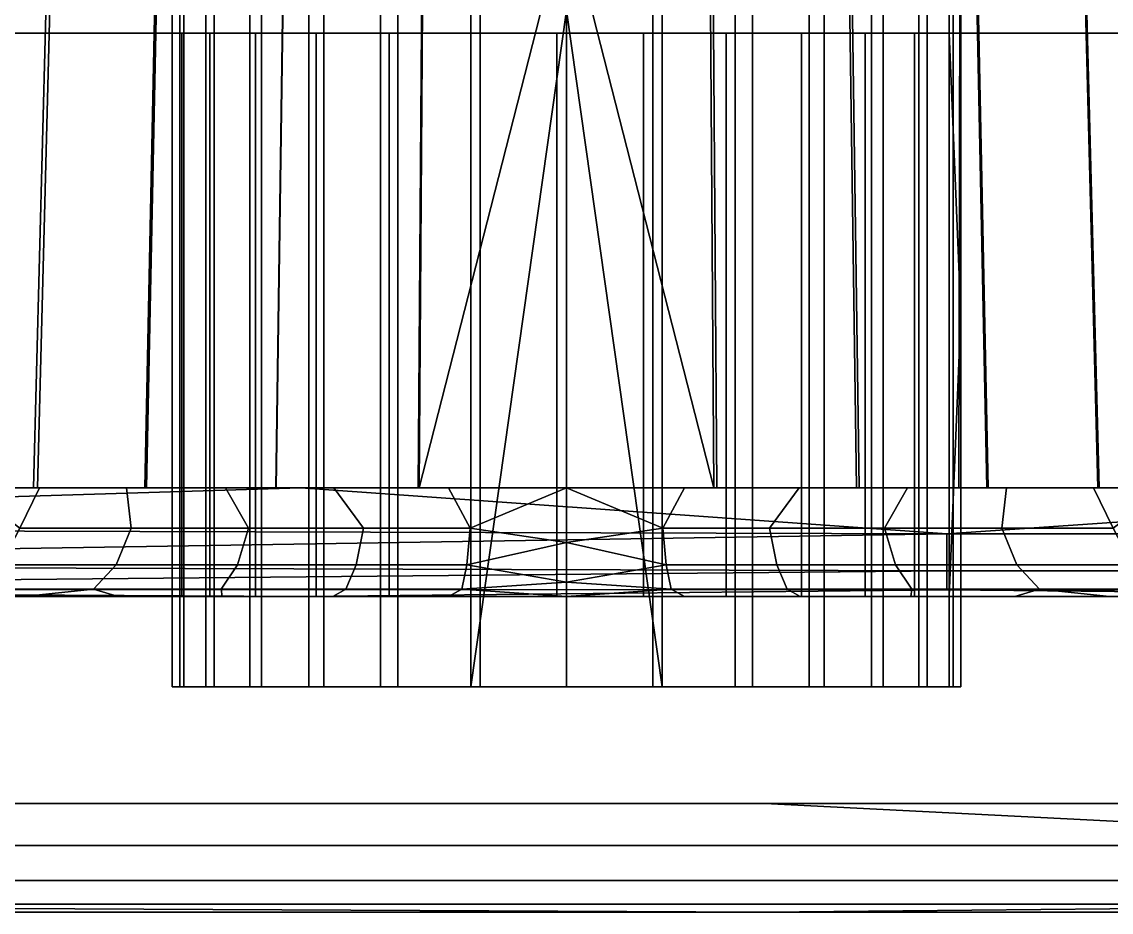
# Model space of a CAD drawing. Extents: x -111 to 113, y -26 to 0.
# Drawn here: x 94.675 to 99.508, y -7 to -3.05 of the extents above; entities that cross this region are included whole.
import ezdxf

# ---------------------------------------------------------------- set-up
doc = ezdxf.new("R2010")
doc.units = 0
doc.header["$MEASUREMENT"] = 0
doc.layers.add('COURO', color=9, linetype='CONTINUOUS')
doc.layers.add('METAL', color=9, linetype='CONTINUOUS')

msp = doc.modelspace()

# ---------------------------------------------------------------- linework, layer by layer
at = {"layer": 'COURO'}
for points in [[(87.0915, -3.1, -9.2968), (107.0915, -3.1, -9.2968), (107.0915, -5.6, -9.2968), (87.671, -5.6, -9.2968)], [(87.0915, -3.1, 10.7032), (107.0915, -3.1, 10.7032), (107.0915, -5.6, 10.7032), (87.671, -5.6, 10.7032)], [(92.8058, -3.1, -6.4397), (92.8058, -3.1, -9.2968), (95.6629, -3.1, -9.2968), (95.6629, -3.1, -6.4397)], [(92.8058, -3.1, -3.5825), (92.8058, -3.1, -6.4397), (95.6629, -3.1, -6.4397), (95.6629, -3.1, -3.5825)], [(92.8058, -3.1, -0.7254), (92.8058, -3.1, -0.7254), (92.8058, -3.1, -3.5825), (95.6629, -3.1, -3.5825)], [(95.6629, -3.1, 4.9889), (95.6629, -3.1, 4.9889), (92.8058, -3.1, 4.9889), (92.8058, -3.1, 2.1318)], [(92.8058, -3.1, 7.846), (92.8058, -3.1, 4.9889), (95.6629, -3.1, 4.9889), (95.6629, -3.1, 7.846)], [(92.8058, -3.1, 10.7032), (92.8058, -3.1, 7.846), (95.6629, -3.1, 7.846), (95.6629, -3.1, 10.7032)], [(92.8058, -3.1, -0.7254), (92.8058, -3.1, -0.7254), (95.6629, -3.1, -3.5825), (96.0004, -3.1, -0.665)], [(96.0004, -3.1, -0.665), (96.0004, -3.1, -0.665), (95.5148, -3.1, -0.0561), (92.8058, -3.1, -0.7254)], [(95.5148, -3.1, -0.0561), (95.5148, -3.1, -0.0561), (95.3415, -3.1, 0.7032), (92.8058, -3.1, -0.7254)], [(92.8058, -3.1, 2.1318), (92.8058, -3.1, 2.1318), (92.8058, -3.1, -0.7254), (95.3415, -3.1, 0.7032)], [(95.5148, -3.1, 1.4625), (95.5148, -3.1, 1.4625), (96.0004, -3.1, 2.0714), (92.8058, -3.1, 2.1318)], [(96.0004, -3.1, 2.0714), (96.0004, -3.1, 2.0714), (95.6629, -3.1, 4.9889), (92.8058, -3.1, 2.1318)], [(95.3415, -3.1, 0.7032), (95.3415, -3.1, 0.7032), (95.5148, -3.1, 1.4625), (92.8058, -3.1, 2.1318)], [(95.3415, -5.6, 0.7032), (95.3415, -3.1, 0.7032), (95.384, -3.1, 1.0866), (95.384, -5.6, 1.0866)], [(95.384, -5.6, 0.3198), (95.384, -3.1, 0.3198), (95.3415, -3.1, 0.7032), (95.3415, -5.6, 0.7032)], [(95.384, -5.6, 1.0866), (95.384, -3.1, 1.0866), (95.5095, -3.1, 1.4514), (95.5095, -5.6, 1.4514)], [(95.5095, -5.6, -0.045), (95.5095, -3.1, -0.045), (95.384, -3.1, 0.3198), (95.384, -5.6, 0.3198)], [(95.5095, -5.6, 1.4514), (95.5095, -3.1, 1.4514), (95.7119, -3.1, 1.7798), (95.7119, -5.6, 1.7798)], [(95.7119, -5.6, -0.3735), (95.7119, -3.1, -0.3735), (95.5095, -3.1, -0.045), (95.5095, -5.6, -0.045)], [(95.6629, -3.1, -6.4397), (95.6629, -3.1, -9.2968), (98.5201, -3.1, -9.2968), (98.5201, -3.1, -6.4397)], [(95.6629, -3.1, -3.5825), (95.6629, -3.1, -6.4397), (98.5201, -3.1, -6.4397), (98.5201, -3.1, -3.5825)], [(95.6629, -3.1, 7.846), (95.6629, -3.1, 4.9889), (98.5201, -3.1, 4.9889), (98.5201, -3.1, 7.846)], [(95.6629, -3.1, 10.7032), (95.6629, -3.1, 7.846), (98.5201, -3.1, 7.846), (98.5201, -3.1, 10.7032)], [(96.0004, -3.1, -0.665), (96.0004, -3.1, -0.665), (95.6629, -3.1, -3.5825), (96.7021, -3.1, -1.0029)], [(98.5201, -3.1, -3.5825), (98.5201, -3.1, -3.5825), (96.7021, -3.1, -1.0029), (95.6629, -3.1, -3.5825)], [(96.7021, -3.1, 2.4093), (96.7021, -3.1, 2.4093), (95.6629, -3.1, 4.9889), (96.0004, -3.1, 2.0714)], [(96.7021, -3.1, 2.4093), (97.4809, -3.1, 2.4093), (98.5201, -3.1, 4.9889), (95.6629, -3.1, 4.9889)], [(95.7119, -5.6, 1.7798), (95.7119, -3.1, 1.7798), (95.9813, -3.1, 2.056), (95.9813, -5.6, 2.056)], [(95.9813, -5.6, -0.6496), (95.9813, -3.1, -0.6496), (95.7119, -3.1, -0.3735), (95.7119, -5.6, -0.3735)], [(95.9813, -5.6, 2.056), (95.9813, -3.1, 2.056), (96.3047, -3.1, 2.2663), (96.3047, -5.6, 2.2663)], [(96.3047, -5.6, -0.86), (96.3047, -3.1, -0.86), (95.9813, -3.1, -0.6496), (95.9813, -5.6, -0.6496)], [(96.3047, -5.6, 2.2663), (96.3047, -3.1, 2.2663), (96.6663, -3.1, 2.4007), (96.6663, -5.6, 2.4007)], [(96.6663, -5.6, -0.9944), (96.6663, -3.1, -0.9944), (96.3047, -3.1, -0.86), (96.3047, -5.6, -0.86)], [(96.6663, -5.6, 2.4007), (96.6663, -3.1, 2.4007), (97.0486, -3.1, 2.4527), (97.0486, -5.6, 2.4527)], [(97.0486, -5.6, -1.0463), (97.0486, -3.1, -1.0463), (96.6663, -3.1, -0.9944), (96.6663, -5.6, -0.9944)], [(96.7021, -3.1, -1.0029), (96.7021, -3.1, -1.0029), (98.5201, -3.1, -3.5825), (97.4809, -3.1, -1.0029)], [(97.0486, -5.6, 2.4527), (97.0486, -3.1, 2.4527), (97.4329, -3.1, 2.4196), (97.4329, -5.6, 2.4196)], [(97.4329, -5.6, -1.0132), (97.4329, -3.1, -1.0132), (97.0486, -3.1, -1.0463), (97.0486, -5.6, -1.0463)], [(97.4329, -5.6, 2.4196), (97.4329, -3.1, 2.4196), (97.8007, -3.1, 2.3031), (97.8007, -5.6, 2.3031)], [(97.8007, -5.6, -0.8967), (97.8007, -3.1, -0.8967), (97.4329, -3.1, -1.0132), (97.4329, -5.6, -1.0132)], [(97.4809, -3.1, -1.0029), (97.4809, -3.1, -1.0029), (98.5201, -3.1, -3.5825), (98.1826, -3.1, -0.665)], [(98.1826, -3.1, 2.0714), (98.1826, -3.1, 2.0714), (98.5201, -3.1, 4.9889), (97.4809, -3.1, 2.4093)], [(97.8007, -5.6, 2.3031), (97.8007, -3.1, 2.3031), (98.134, -3.1, 2.1088), (98.134, -5.6, 2.1088)], [(98.134, -5.6, -0.7024), (98.134, -3.1, -0.7024), (97.8007, -3.1, -0.8967), (97.8007, -5.6, -0.8967)], [(98.134, -5.6, 2.1088), (98.134, -3.1, 2.1088), (98.4166, -3.1, 1.8462), (98.4166, -5.6, 1.8462)], [(98.4166, -5.6, -0.4399), (98.4166, -3.1, -0.4399), (98.134, -3.1, -0.7024), (98.134, -5.6, -0.7024)], [(98.1826, -3.1, -0.665), (98.1826, -3.1, -0.665), (101.3772, -3.1, -0.7254), (98.6682, -3.1, -0.0561)], [(101.3772, -3.1, -0.7254), (101.3772, -3.1, -0.7254), (98.1826, -3.1, -0.665), (98.5201, -3.1, -3.5825)], [(98.1826, -3.1, 2.0714), (98.1826, -3.1, 2.0714), (98.6682, -3.1, 1.4625), (101.3772, -3.1, 2.1318)], [(98.5201, -3.1, 4.9889), (98.5201, -3.1, 4.9889), (98.1826, -3.1, 2.0714), (101.3772, -3.1, 2.1318)], [(98.4166, -5.6, 1.8462), (98.4166, -3.1, 1.8462), (98.6349, -3.1, 1.5281), (98.6349, -5.6, 1.5281)], [(98.6349, -5.6, -0.1218), (98.6349, -3.1, -0.1218), (98.4166, -3.1, -0.4399), (98.4166, -5.6, -0.4399)], [(98.5201, -3.1, -6.4397), (98.5201, -3.1, -9.2968), (101.3772, -3.1, -9.2968), (101.3772, -3.1, -6.4397)], [(98.5201, -3.1, -3.5825), (98.5201, -3.1, -6.4397), (101.3772, -3.1, -6.4397), (101.3772, -3.1, -3.5825)], [(98.5201, -3.1, -3.5825), (98.5201, -3.1, -3.5825), (101.3772, -3.1, -3.5825), (101.3772, -3.1, -0.7254)], [(101.3772, -3.1, 2.1318), (101.3772, -3.1, 2.1318), (101.3772, -3.1, 4.9889), (98.5201, -3.1, 4.9889)], [(98.5201, -3.1, 7.846), (98.5201, -3.1, 4.9889), (101.3772, -3.1, 4.9889), (101.3772, -3.1, 7.846)], [(98.5201, -3.1, 10.7032), (98.5201, -3.1, 7.846), (101.3772, -3.1, 7.846), (101.3772, -3.1, 10.7032)], [(98.6349, -5.6, 1.5281), (98.6349, -3.1, 1.5281), (98.7891, -3.1, 1.1284), (98.7891, -5.6, 1.1284)], [(98.7891, -5.6, 0.278), (98.7891, -3.1, 0.278), (98.6349, -3.1, -0.1218), (98.6349, -5.6, -0.1218)], [(98.6682, -3.1, -0.0561), (98.6682, -3.1, -0.0561), (101.3772, -3.1, -0.7254), (98.8415, -3.1, 0.7032)], [(98.6682, -3.1, 1.4625), (98.6682, -3.1, 1.4625), (98.8415, -3.1, 0.7032), (101.3772, -3.1, 2.1318)], [(98.7891, -3.1, 1.1284), (98.7891, -3.1, 1.1284), (98.8415, -3.1, 0.7032), (98.8415, -4.35, 0.7032)], [(98.8415, -4.35, 0.7032), (98.8415, -4.35, 0.7032), (98.7891, -5.6, 1.1284), (98.7891, -3.1, 1.1284)], [(98.8415, -3.1, 0.7032), (98.8415, -3.1, 0.7032), (98.7891, -3.1, 0.278), (98.8415, -4.35, 0.7032)], [(98.7891, -5.6, 0.278), (98.7891, -5.6, 0.278), (98.8415, -4.35, 0.7032), (98.7891, -3.1, 0.278)], [(101.3772, -3.1, 2.1318), (101.3772, -3.1, 2.1318), (98.8415, -3.1, 0.7032), (101.3772, -3.1, -0.7254)], [(98.7891, -5.6, 1.1284), (98.7891, -5.6, 1.1284), (98.8415, -4.35, 0.7032), (98.8415, -5.6, 0.7032)], [(98.8415, -5.6, 0.7032), (98.8415, -5.6, 0.7032), (98.8415, -4.35, 0.7032), (98.7891, -5.6, 0.278)], [(95.9941, -5.6, -9.2968), (93.2197, -5.6, -9.2968), (93.2197, -5.6, -6.4397), (95.9941, -5.6, -6.4397)], [(95.9941, -5.6, -6.4397), (93.2197, -5.6, -6.4397), (93.2197, -5.6, -3.5825), (95.9941, -5.6, -3.5825)], [(95.9941, -5.6, 4.9889), (93.2197, -5.6, 4.9889), (93.2197, -5.6, 7.846), (95.9941, -5.6, 7.846)], [(95.9941, -5.6, 7.846), (93.2197, -5.6, 7.846), (93.2197, -5.6, 10.7032), (95.9941, -5.6, 10.7032)], [(96.0004, -5.6, -0.665), (96.0004, -5.6, -0.665), (93.2197, -5.6, -0.7254), (95.5148, -5.6, -0.0561)], [(93.2197, -5.6, -0.7254), (93.2197, -5.6, -0.7254), (95.9941, -5.6, -3.5825), (93.2197, -5.6, -3.5825)], [(95.5148, -5.6, -0.0561), (95.5148, -5.6, -0.0561), (93.2197, -5.6, -0.7254), (95.3415, -5.6, 0.7032)], [(96.0004, -5.6, -0.665), (96.0004, -5.6, -0.665), (95.9941, -5.6, -3.5825), (93.2197, -5.6, -0.7254)], [(93.2197, -5.6, 2.1318), (93.2197, -5.6, 2.1318), (93.2197, -5.6, 4.9889), (95.9941, -5.6, 4.9889)], [(93.2197, -5.6, 2.1318), (93.2197, -5.6, 2.1318), (95.3415, -5.6, 0.7032), (93.2197, -5.6, -0.7254)], [(93.2197, -5.6, 2.1318), (93.2197, -5.6, 2.1318), (95.5148, -5.6, 1.4625), (95.3415, -5.6, 0.7032)], [(95.9941, -5.6, 4.9889), (95.9941, -5.6, 4.9889), (96.0004, -5.6, 2.0714), (93.2197, -5.6, 2.1318)], [(93.2197, -5.6, 2.1318), (93.2197, -5.6, 2.1318), (96.0004, -5.6, 2.0714), (95.5148, -5.6, 1.4625)], [(98.7684, -5.6, -9.2968), (95.9941, -5.6, -9.2968), (95.9941, -5.6, -6.4397), (98.7684, -5.6, -6.4397)], [(98.7684, -5.6, -6.4397), (95.9941, -5.6, -6.4397), (95.9941, -5.6, -3.5825), (98.7684, -5.6, -3.5825)], [(98.7684, -5.6, 4.9889), (95.9941, -5.6, 4.9889), (95.9941, -5.6, 7.846), (98.7684, -5.6, 7.846)], [(98.7684, -5.6, 7.846), (95.9941, -5.6, 7.846), (95.9941, -5.6, 10.7032), (98.7684, -5.6, 10.7032)], [(96.7021, -5.6, -1.0029), (96.7021, -5.6, -1.0029), (95.9941, -5.6, -3.5825), (96.0004, -5.6, -0.665)], [(95.9941, -5.6, -3.5825), (95.9941, -5.6, -3.5825), (96.7021, -5.6, -1.0029), (97.4809, -5.6, -1.0029)], [(95.9941, -5.6, 4.9889), (95.9941, -5.6, 4.9889), (96.7021, -5.6, 2.4093), (96.0004, -5.6, 2.0714)], [(95.9941, -5.6, -3.5825), (95.9941, -5.6, -3.5825), (97.4809, -5.6, -1.0029), (98.7684, -5.6, -3.5825)], [(98.7684, -5.6, 4.9889), (98.7684, -5.6, 4.9889), (97.4809, -5.6, 2.4093), (95.9941, -5.6, 4.9889)], [(95.9941, -5.6, 4.9889), (95.9941, -5.6, 4.9889), (97.4809, -5.6, 2.4093), (96.7021, -5.6, 2.4093)], [(97.4809, -5.6, -1.0029), (97.4809, -5.6, -1.0029), (98.1826, -5.6, -0.665), (98.7684, -5.6, -3.5825)], [(98.1826, -5.6, 2.0714), (98.1826, -5.6, 2.0714), (97.4809, -5.6, 2.4093), (98.7684, -5.6, 4.9889)], [(98.1826, -5.6, -0.665), (98.1826, -5.6, -0.665), (98.6682, -5.6, -0.0561), (101.5428, -5.6, -0.7254)], [(98.1826, -5.6, -0.665), (98.1826, -5.6, -0.665), (101.5428, -5.6, -0.7254), (98.7684, -5.6, -3.5825)], [(98.7684, -5.6, 4.9889), (98.7684, -5.6, 4.9889), (101.5428, -5.6, 2.1318), (98.1826, -5.6, 2.0714)], [(98.1826, -5.6, 2.0714), (98.1826, -5.6, 2.0714), (101.5428, -5.6, 2.1318), (98.6682, -5.6, 1.4625)], [(98.8415, -5.6, 0.7032), (98.8415, -5.6, 0.7032), (101.5428, -5.6, -0.7254), (98.6682, -5.6, -0.0561)], [(98.6682, -5.6, 1.4625), (98.6682, -5.6, 1.4625), (101.5428, -5.6, 2.1318), (98.8415, -5.6, 0.7032)], [(101.5428, -5.6, -9.2968), (98.7684, -5.6, -9.2968), (98.7684, -5.6, -6.4397), (101.5428, -5.6, -6.4397)], [(101.5428, -5.6, -6.4397), (98.7684, -5.6, -6.4397), (98.7684, -5.6, -3.5825), (101.5428, -5.6, -3.5825)], [(101.5428, -5.6, -0.7254), (101.5428, -5.6, -0.7254), (101.5428, -5.6, -3.5825), (98.7684, -5.6, -3.5825)], [(98.7684, -5.6, 4.9889), (98.7684, -5.6, 4.9889), (101.5428, -5.6, 4.9889), (101.5428, -5.6, 2.1318)], [(101.5428, -5.6, 4.9889), (98.7684, -5.6, 4.9889), (98.7684, -5.6, 7.846), (101.5428, -5.6, 7.846)], [(101.5428, -5.6, 7.846), (98.7684, -5.6, 7.846), (98.7684, -5.6, 10.7032), (101.5428, -5.6, 10.7032)], [(101.5428, -5.6, -0.7254), (101.5428, -5.6, -0.7254), (98.8415, -5.6, 0.7032), (101.5428, -5.6, 2.1318)]]:
    msp.add_3dface(points, dxfattribs=at)
at = {"layer": 'METAL'}
for points in [[(89.8959, 0, -9.6459), (98.8426, 0, -9.646), (98.8317, -5.1174, -9.4673), (90.0746, -5.1174, -9.4672)], [(90.0747, -5.1174, 10.8736), (98.8317, -5.1174, 10.8736), (98.8427, 0, 11.0523), (89.896, 0, 11.0524)], [(90.3956, 0, -11.0468), (101.6459, 0, -11.0468), (101.6459, -6.5174, -10.8192), (90.6232, -6.5174, -10.8192)], [(90.6233, -6.5174, 12.2256), (101.646, -6.5174, 12.2256), (101.646, 0, 12.4532), (90.3957, 0, 12.4532)], [(94.7261, -5.1174, -1.4202), (94.8591, 0, -1.3009), (94.4923, 0, -0.7949), (94.3375, -5.1174, -0.8841)], [(94.3393, -5.1174, 2.2936), (94.494, 0, 2.2041), (94.8766, 0, 2.7266), (94.7447, -5.1174, 2.8471)], [(95.2202, -5.1174, -1.8663), (95.3254, 0, -1.7218), (94.8591, 0, -1.3009), (94.7261, -5.1174, -1.4202)], [(94.7447, -5.1174, 2.8471), (94.8766, 0, 2.7266), (95.3334, 0, 3.134), (95.2286, -5.1174, 3.2788)], [(95.8017, -5.1174, -2.2021), (95.8742, 0, -2.0387), (95.3254, 0, -1.7218), (95.2202, -5.1174, -1.8663)], [(95.2286, -5.1174, 3.2788), (95.3334, 0, 3.134), (95.8755, 0, 3.4457), (95.803, -5.1174, 3.609)], [(95.394, 0, 1.1284), (95.394, -6, 1.1284), (95.342, -6, 0.7461), (95.342, 0, 0.7461)], [(95.342, 0, 0.7461), (95.342, -6, 0.7461), (95.3751, -6, 0.3618), (95.3751, 0, 0.3618)], [(95.3751, 0, 0.3618), (95.3751, -6, 0.3618), (95.4916, -6, -0.006), (95.4916, 0, -0.006)], [(95.5284, 0, 1.49), (95.5284, -6, 1.49), (95.394, -6, 1.1284), (95.394, 0, 1.1284)], [(95.4916, 0, -0.006), (95.4916, -6, -0.006), (95.6859, -6, -0.3393), (95.6859, 0, -0.3393)], [(95.7388, 0, 1.8134), (95.7388, -6, 1.8134), (95.5284, -6, 1.49), (95.5284, 0, 1.49)], [(95.6859, 0, -0.3393), (95.6859, -6, -0.3393), (95.9485, -6, -0.6219), (95.9485, 0, -0.6219)], [(96.0149, 0, 2.0828), (96.0149, -6, 2.0828), (95.7388, -6, 1.8134), (95.7388, 0, 1.8134)], [(96.4372, -5.1174, -2.4074), (96.4739, 0, -2.2326), (95.8742, 0, -2.0387), (95.8017, -5.1174, -2.2021)], [(95.803, -5.1174, 3.609), (95.8755, 0, 3.4457), (96.47, 0, 3.6381), (96.433, -5.1174, 3.8129)], [(95.9485, 0, -0.6219), (95.9485, -6, -0.6219), (96.2666, -6, -0.8402), (96.2666, 0, -0.8402)], [(96.3433, 0, 2.2852), (96.3433, -6, 2.2852), (96.0149, -6, 2.0828), (96.0149, 0, 2.0828)], [(96.2666, 0, -0.8402), (96.2666, -6, -0.8402), (96.6663, -6, -0.9944), (96.6663, 0, -0.9944)], [(96.7081, 0, 2.4107), (96.7081, -6, 2.4107), (96.3433, -6, 2.2852), (96.3433, 0, 2.2852)], [(96.433, -5.1174, 3.8129), (96.47, 0, 3.6381), (97.0915, 0, 3.7032), (97.0915, -5.1174, 3.8819)], [(96.4372, -5.1174, -2.4074), (96.4372, -5.1174, -2.4074), (97.0915, -2.5587, -2.3862), (96.4739, 0, -2.2326)], [(97.0915, -3, -1.0468), (97.0915, -3, -1.0468), (96.6663, 0, -0.9944), (96.6663, -6, -0.9944)], [(97.0915, 0, 2.4532), (97.0915, -6, 2.4532), (96.7081, -6, 2.4107), (96.7081, 0, 2.4107)], [(97.0915, -5.1174, 3.8819), (97.0915, 0, 3.7032), (97.7216, 0, 3.6363), (97.7591, -5.1174, 3.811)], [(97.0915, -2.5587, -2.3862), (97.0915, -2.5587, -2.3862), (97.7459, -5.1174, -2.4074), (97.7091, 0, -2.2326)], [(97.4749, 0, 2.4107), (97.4749, -6, 2.4107), (97.0915, -6, 2.4532), (97.0915, 0, 2.4532)], [(97.5167, 0, -0.9944), (97.5167, 0, -0.9944), (97.0915, -3, -1.0468), (97.5167, -6, -0.9944)], [(97.8397, 0, 2.2852), (97.8397, -6, 2.2852), (97.4749, -6, 2.4107), (97.4749, 0, 2.4107)], [(97.5167, 0, -0.9944), (97.5167, -6, -0.9944), (97.9165, -6, -0.8402), (97.9165, 0, -0.8402)], [(98.3779, -5.1174, -2.2036), (98.3056, 0, -2.0402), (97.7091, 0, -2.2326), (97.7459, -5.1174, -2.4074)], [(97.7591, -5.1174, 3.811), (97.7216, 0, 3.6363), (98.317, 0, 3.4415), (98.39, -5.1174, 3.6046)], [(98.1682, 0, 2.0828), (98.1682, -6, 2.0828), (97.8397, -6, 2.2852), (97.8397, 0, 2.2852)], [(97.9165, 0, -0.8402), (97.9165, -6, -0.8402), (98.2346, -6, -0.6219), (98.2346, 0, -0.6219)], [(98.4443, 0, 1.8134), (98.4443, -6, 1.8134), (98.1682, -6, 2.0828), (98.1682, 0, 2.0828)], [(98.2346, 0, -0.6219), (98.2346, -6, -0.6219), (98.4971, -6, -0.3393), (98.4971, 0, -0.3393)], [(98.9569, -5.1174, -1.8706), (98.852, 0, -1.7259), (98.3056, 0, -2.0402), (98.3779, -5.1174, -2.2036)], [(98.39, -5.1174, 3.6046), (98.317, 0, 3.4415), (98.8577, 0, 3.1282), (98.9629, -5.1174, 3.2727)], [(98.6547, 0, 1.49), (98.6547, -6, 1.49), (98.4443, -6, 1.8134), (98.4443, 0, 1.8134)], [(98.4971, 0, -0.3393), (98.4971, -6, -0.3393), (98.6914, -6, -0.006), (98.6914, 0, -0.006)], [(98.7891, 0, 1.1284), (98.7891, -6, 1.1284), (98.6547, -6, 1.49), (98.6547, 0, 1.49)], [(98.6914, 0, -0.006), (98.6914, -6, -0.006), (98.8079, -6, 0.3618), (98.8079, 0, 0.3618)], [(98.841, 0, 0.7461), (98.841, -6, 0.7461), (98.7891, -6, 1.1284), (98.7891, 0, 1.1284)], [(98.8079, 0, 0.3618), (98.8079, -6, 0.3618), (98.841, -6, 0.7461), (98.841, 0, 0.7461)], [(98.8317, -5.1174, 10.8736), (107.5887, -5.1174, 10.8736), (107.7893, 0, 11.0523), (98.8427, 0, 11.0523)], [(98.8426, 0, -9.646), (107.7893, 0, -9.646), (107.5887, -5.1174, -9.4673), (98.8317, -5.1174, -9.4673)], [(99.4496, -5.1174, -1.4283), (99.3171, 0, -1.3085), (98.852, 0, -1.7259), (98.9569, -5.1174, -1.8706)], [(98.9629, -5.1174, 3.2727), (98.8577, 0, 3.1282), (99.3217, 0, 2.7097), (99.4546, -5.1174, 2.8292)], [(99.8401, -5.1174, -0.8936), (99.6855, 0, -0.8038), (99.3171, 0, -1.3085), (99.4496, -5.1174, -1.4283)], [(99.4546, -5.1174, 2.8292), (99.3217, 0, 2.7097), (99.6929, 0, 2.1975), (99.8478, -5.1174, 2.2865)], [(97.0915, -5.1174, -2.4755), (97.0915, -5.1174, -2.4755), (97.0915, -2.5587, -2.3862), (96.4372, -5.1174, -2.4074)], [(97.7459, -5.1174, -2.4074), (97.7459, -5.1174, -2.4074), (97.0915, -2.5587, -2.3862), (97.0915, -5.1174, -2.4755)], [(96.6663, -6, -0.9944), (96.6663, -6, -0.9944), (97.0915, -6, -1.0468), (97.0915, -3, -1.0468)], [(97.0915, -6, -1.0468), (97.0915, -6, -1.0468), (97.5167, -6, -0.9944), (97.0915, -3, -1.0468)], [(90.0746, -5.1174, -9.4672), (90.0746, -5.1174, -9.4672), (90.0809, -5.2966, -9.4273), (95.9127, -5.1174, -9.4673)], [(90.0809, -5.2966, 10.8337), (90.0809, -5.2966, 10.8337), (90.0747, -5.1174, 10.8736), (95.9127, -5.1174, 10.8736)], [(98.7792, -5.3211, 10.8224), (98.7792, -5.3211, 10.8224), (90.0809, -5.2966, 10.8337), (95.9127, -5.1174, 10.8736)], [(98.7791, -5.3211, -9.416), (98.7791, -5.3211, -9.416), (95.9127, -5.1174, -9.4673), (90.0809, -5.2966, -9.4273)], [(94.6665, -5.2966, -1.4132), (94.6665, -5.2966, -1.4132), (94.7529, -5.1174, -1.4497), (94.4304, -5.1174, -1.0354)], [(94.4304, -5.1174, 2.4418), (94.4304, -5.1174, 2.4418), (94.7529, -5.1174, 2.8561), (94.6665, -5.2966, 2.8196)], [(94.6665, -5.2966, -1.4132), (95.1603, -5.2966, -1.8718), (95.1391, -5.1174, -1.8053), (94.7529, -5.1174, -1.4497)], [(95.1603, -5.2966, 3.2781), (94.6665, -5.2966, 2.8196), (94.7529, -5.1174, 2.8561), (95.1391, -5.1174, 3.2116)], [(95.1603, -5.2966, -1.8718), (95.6811, -5.2966, -2.19), (95.5786, -5.1174, -2.0924), (95.1391, -5.1174, -1.8053)], [(95.6811, -5.2966, 3.5964), (95.1603, -5.2966, 3.2781), (95.1391, -5.1174, 3.2116), (95.5786, -5.1174, 3.4988)], [(95.6811, -5.2966, -2.19), (96.1903, -5.2966, -2.3868), (96.0594, -5.1174, -2.3033), (95.5786, -5.1174, -2.0924)], [(96.1903, -5.2966, 3.7931), (95.6811, -5.2966, 3.5964), (95.5786, -5.1174, 3.4988), (96.0594, -5.1174, 3.7097)], [(101.7507, -5.1174, 10.8736), (101.7507, -5.1174, 10.8736), (98.7792, -5.3211, 10.8224), (95.9127, -5.1174, 10.8736)], [(95.9127, -5.1174, -9.4673), (95.9127, -5.1174, -9.4673), (98.7791, -5.3211, -9.416), (101.7507, -5.1174, -9.4673)], [(96.1903, -5.2966, -2.3868), (96.6643, -5.2966, -2.487), (96.5683, -5.1174, -2.4322), (96.0594, -5.1174, -2.3033)], [(96.6643, -5.2966, 3.8934), (96.1903, -5.2966, 3.7931), (96.0594, -5.1174, 3.7097), (96.5683, -5.1174, 3.8385)], [(97.0915, -5.1174, -2.4755), (97.0915, -5.1174, -2.4755), (96.5683, -5.1174, -2.4322), (96.6643, -5.2966, -2.487)], [(96.5683, -5.1174, 3.8385), (96.5683, -5.1174, 3.8385), (97.0915, -5.1174, 3.8819), (96.6643, -5.2966, 3.8934)], [(97.0915, -5.1174, -2.4755), (97.0915, -5.1174, -2.4755), (96.6643, -5.2966, -2.487), (97.0915, -5.36, -2.5481)], [(97.0915, -5.36, 3.9545), (97.0915, -5.36, 3.9545), (96.6643, -5.2966, 3.8934), (97.0915, -5.1174, 3.8819)], [(97.0915, -5.1174, 3.8819), (97.0915, -5.1174, 3.8819), (97.6147, -5.1174, 3.8385), (97.5188, -5.2966, 3.8934)], [(97.0915, -5.1174, 3.8819), (97.0915, -5.1174, 3.8819), (97.5188, -5.2966, 3.8934), (97.0915, -5.36, 3.9545)], [(97.6147, -5.1174, -2.4322), (97.6147, -5.1174, -2.4322), (97.0915, -5.1174, -2.4755), (97.5188, -5.2966, -2.487)], [(97.0915, -5.36, -2.5481), (97.0915, -5.36, -2.5481), (97.5188, -5.2966, -2.487), (97.0915, -5.1174, -2.4755)], [(97.9928, -5.2966, 3.7931), (97.5188, -5.2966, 3.8934), (97.6147, -5.1174, 3.8385), (98.1236, -5.1174, 3.7097)], [(97.5188, -5.2966, -2.487), (97.9927, -5.2966, -2.3868), (98.1236, -5.1174, -2.3033), (97.6147, -5.1174, -2.4322)], [(97.9927, -5.2966, -2.3868), (98.5019, -5.2966, -2.19), (98.6044, -5.1174, -2.0924), (98.1236, -5.1174, -2.3033)], [(98.502, -5.2966, 3.5964), (97.9928, -5.2966, 3.7931), (98.1236, -5.1174, 3.7097), (98.6044, -5.1174, 3.4988)], [(98.5019, -5.2966, -2.19), (99.0227, -5.2966, -1.8718), (99.0439, -5.1174, -1.8053), (98.6044, -5.1174, -2.0924)], [(99.0227, -5.2966, 3.2781), (98.502, -5.2966, 3.5964), (98.6044, -5.1174, 3.4988), (99.0439, -5.1174, 3.2116)], [(107.5887, -5.1174, -9.4673), (101.7507, -5.1174, -9.4673), (98.7791, -5.3211, -9.416), (107.5887, -5.3211, -9.416)], [(98.7792, -5.3211, 10.8224), (98.7792, -5.3211, 10.8224), (101.7507, -5.1174, 10.8736), (107.5887, -5.3211, 10.8223)], [(99.5166, -5.2966, 2.8196), (99.0227, -5.2966, 3.2781), (99.0439, -5.1174, 3.2116), (99.4302, -5.1174, 2.8561)], [(99.0227, -5.2966, -1.8718), (99.5166, -5.2966, -1.4132), (99.4302, -5.1174, -1.4497), (99.0439, -5.1174, -1.8053)], [(99.5166, -5.2966, 2.8196), (99.5166, -5.2966, 2.8196), (99.4302, -5.1174, 2.8561), (99.7526, -5.1174, 2.4418)], [(99.7526, -5.1174, -1.0354), (99.7526, -5.1174, -1.0354), (99.4302, -5.1174, -1.4497), (99.5166, -5.2966, -1.4132)], [(90.0809, -5.2966, 10.8337), (90.0809, -5.2966, 10.8337), (98.7792, -5.3211, 10.8224), (90.0866, -5.4597, 10.7213)], [(98.7791, -5.3211, -9.416), (98.7791, -5.3211, -9.416), (90.0809, -5.2966, -9.4273), (90.0866, -5.4597, -9.3149)], [(95.0929, -5.4597, -1.9617), (95.1603, -5.2966, -1.8718), (94.6665, -5.2966, -1.4132), (94.5818, -5.4597, -1.4871)], [(94.5818, -5.4597, 2.8935), (94.6665, -5.2966, 2.8196), (95.1603, -5.2966, 3.2781), (95.0929, -5.4597, 3.368)], [(95.6318, -5.4597, -2.291), (95.6811, -5.2966, -2.19), (95.1603, -5.2966, -1.8718), (95.0929, -5.4597, -1.9617)], [(95.0929, -5.4597, 3.368), (95.1603, -5.2966, 3.2781), (95.6811, -5.2966, 3.5964), (95.6318, -5.4597, 3.6974)], [(96.1588, -5.4597, -2.4946), (96.1903, -5.2966, -2.3868), (95.6811, -5.2966, -2.19), (95.6318, -5.4597, -2.291)], [(95.6318, -5.4597, 3.6974), (95.6811, -5.2966, 3.5964), (96.1903, -5.2966, 3.7931), (96.1588, -5.4597, 3.901)], [(96.6493, -5.4597, -2.5984), (96.6643, -5.2966, -2.487), (96.1903, -5.2966, -2.3868), (96.1588, -5.4597, -2.4946)], [(96.1588, -5.4597, 3.901), (96.1903, -5.2966, 3.7931), (96.6643, -5.2966, 3.8934), (96.6493, -5.4597, 4.0048)], [(96.6643, -5.2966, -2.487), (96.6643, -5.2966, -2.487), (96.6493, -5.4597, -2.5984), (97.0915, -5.36, -2.5481)], [(96.6493, -5.4597, 4.0048), (96.6493, -5.4597, 4.0048), (96.6643, -5.2966, 3.8934), (97.0915, -5.36, 3.9545)], [(97.5188, -5.2966, 3.8934), (97.5188, -5.2966, 3.8934), (97.5337, -5.4597, 4.0048), (97.0915, -5.36, 3.9545)], [(97.5337, -5.4597, -2.5984), (97.5337, -5.4597, -2.5984), (97.5188, -5.2966, -2.487), (97.0915, -5.36, -2.5481)], [(97.5337, -5.4597, 4.0048), (97.5188, -5.2966, 3.8934), (97.9928, -5.2966, 3.7931), (98.0242, -5.4597, 3.901)], [(98.0242, -5.4597, -2.4946), (97.9927, -5.2966, -2.3868), (97.5188, -5.2966, -2.487), (97.5337, -5.4597, -2.5984)], [(98.5512, -5.4597, -2.291), (98.5019, -5.2966, -2.19), (97.9927, -5.2966, -2.3868), (98.0242, -5.4597, -2.4946)], [(98.0242, -5.4597, 3.901), (97.9928, -5.2966, 3.7931), (98.502, -5.2966, 3.5964), (98.5512, -5.4597, 3.6974)], [(99.0902, -5.4597, -1.9617), (99.0227, -5.2966, -1.8718), (98.5019, -5.2966, -2.19), (98.5512, -5.4597, -2.291)], [(98.5512, -5.4597, 3.6974), (98.502, -5.2966, 3.5964), (99.0227, -5.2966, 3.2781), (99.0902, -5.4597, 3.368)], [(99.0902, -5.4597, 3.368), (99.0227, -5.2966, 3.2781), (99.5166, -5.2966, 2.8196), (99.6012, -5.4597, 2.8935)], [(99.6012, -5.4597, -1.4871), (99.5166, -5.2966, -1.4132), (99.0227, -5.2966, -1.8718), (99.0902, -5.4597, -1.9617)], [(90.0866, -5.4597, 10.7213), (90.0866, -5.4597, 10.7213), (98.7792, -5.3211, 10.8224), (98.7792, -5.4858, 10.692)], [(90.0866, -5.4597, -9.3149), (90.0866, -5.4597, -9.3149), (98.7791, -5.4858, -9.2856), (98.7791, -5.3211, -9.416)], [(97.0915, -5.36, -2.5481), (97.0915, -5.36, -2.5481), (96.6493, -5.4597, -2.5984), (97.0915, -5.5359, -2.7303)], [(96.6493, -5.4597, 4.0048), (96.6493, -5.4597, 4.0048), (97.0915, -5.36, 3.9545), (97.0915, -5.5359, 4.1366)], [(97.0915, -5.36, 3.9545), (97.0915, -5.36, 3.9545), (97.5337, -5.4597, 4.0048), (97.0915, -5.5359, 4.1366)], [(97.5337, -5.4597, -2.5984), (97.5337, -5.4597, -2.5984), (97.0915, -5.36, -2.5481), (97.0915, -5.5359, -2.7303)], [(107.5887, -5.3211, -9.416), (98.7791, -5.3211, -9.416), (98.7791, -5.4858, -9.2856), (107.5887, -5.4858, -9.2856)], [(98.7792, -5.3211, 10.8224), (107.5887, -5.3211, 10.8223), (107.5887, -5.4858, 10.6919), (98.7792, -5.4858, 10.692)], [(90.0904, -5.5663, 10.5544), (90.0904, -5.5663, 10.5544), (90.0866, -5.4597, 10.7213), (98.7792, -5.4858, 10.692)], [(90.0866, -5.4597, -9.3149), (90.0866, -5.4597, -9.3149), (90.0903, -5.5663, -9.148), (98.7791, -5.4858, -9.2856)], [(94.9928, -5.5663, -2.0951), (95.0929, -5.4597, -1.9617), (94.5818, -5.4597, -1.4871), (94.4561, -5.5663, -1.5968)], [(94.4561, -5.5663, 3.0032), (94.5818, -5.4597, 2.8935), (95.0929, -5.4597, 3.368), (94.9928, -5.5663, 3.5015)], [(95.5587, -5.5663, -2.441), (95.6318, -5.4597, -2.291), (95.0929, -5.4597, -1.9617), (94.9928, -5.5663, -2.0951)], [(94.9928, -5.5663, 3.5015), (95.0929, -5.4597, 3.368), (95.6318, -5.4597, 3.6974), (95.5587, -5.5663, 3.8474)], [(96.1121, -5.5663, -2.6548), (96.1588, -5.4597, -2.4946), (95.6318, -5.4597, -2.291), (95.5587, -5.5663, -2.441)], [(95.5587, -5.5663, 3.8474), (95.6318, -5.4597, 3.6974), (96.1588, -5.4597, 3.901), (96.1121, -5.5663, 4.0612)], [(96.6272, -5.5663, -2.7638), (96.6493, -5.4597, -2.5984), (96.1588, -5.4597, -2.4946), (96.1121, -5.5663, -2.6548)], [(96.1121, -5.5663, 4.0612), (96.1588, -5.4597, 3.901), (96.6493, -5.4597, 4.0048), (96.6272, -5.5663, 4.1702)], [(97.0915, -5.5359, 4.1366), (97.0915, -5.5359, 4.1366), (96.6272, -5.5663, 4.1702), (96.6493, -5.4597, 4.0048)], [(97.0915, -5.5359, -2.7303), (97.0915, -5.5359, -2.7303), (96.6493, -5.4597, -2.5984), (96.6272, -5.5663, -2.7638)], [(97.0915, -5.5359, -2.7303), (97.0915, -5.5359, -2.7303), (97.5558, -5.5663, -2.7638), (97.5337, -5.4597, -2.5984)], [(97.0915, -5.5359, 4.1366), (97.0915, -5.5359, 4.1366), (97.5337, -5.4597, 4.0048), (97.5559, -5.5663, 4.1702)], [(97.5559, -5.5663, 4.1702), (97.5337, -5.4597, 4.0048), (98.0242, -5.4597, 3.901), (98.0709, -5.5663, 4.0612)], [(98.0709, -5.5663, -2.6548), (98.0242, -5.4597, -2.4946), (97.5337, -5.4597, -2.5984), (97.5558, -5.5663, -2.7638)], [(98.0709, -5.5663, 4.0612), (98.0242, -5.4597, 3.901), (98.5512, -5.4597, 3.6974), (98.6243, -5.5663, 3.8474)], [(98.6243, -5.5663, -2.441), (98.5512, -5.4597, -2.291), (98.0242, -5.4597, -2.4946), (98.0709, -5.5663, -2.6548)], [(98.6243, -5.5663, 3.8474), (98.5512, -5.4597, 3.6974), (99.0902, -5.4597, 3.368), (99.1903, -5.5663, 3.5015)], [(99.1903, -5.5663, -2.0952), (99.0902, -5.4597, -1.9617), (98.5512, -5.4597, -2.291), (98.6243, -5.5663, -2.441)], [(99.1903, -5.5663, 3.5015), (99.0902, -5.4597, 3.368), (99.6012, -5.4597, 2.8935), (99.7269, -5.5663, 3.0032)], [(99.7269, -5.5663, -1.5968), (99.6012, -5.4597, -1.4871), (99.0902, -5.4597, -1.9617), (99.1903, -5.5663, -2.0952)], [(98.7791, -5.5706, -9.1365), (98.7791, -5.5706, -9.1365), (98.7791, -5.4858, -9.2856), (90.0903, -5.5663, -9.148)], [(90.0904, -5.5663, 10.5544), (90.0904, -5.5663, 10.5544), (98.7792, -5.4858, 10.692), (98.7792, -5.5706, 10.5429)], [(107.5887, -5.4858, -9.2856), (98.7791, -5.4858, -9.2856), (98.7791, -5.5706, -9.1365), (107.5887, -5.5706, -9.1365)], [(98.7792, -5.4858, 10.692), (107.5887, -5.4858, 10.6919), (107.5887, -5.5706, 10.5429), (98.7792, -5.5706, 10.5429)], [(97.0915, -5.5359, -2.7303), (97.0915, -5.5359, -2.7303), (96.6272, -5.5663, -2.7638), (97.0915, -5.6, -2.9752)], [(96.6272, -5.5663, 4.1702), (96.6272, -5.5663, 4.1702), (97.0915, -5.5359, 4.1366), (97.0915, -5.6, 4.3816)], [(97.0915, -5.5359, 4.1366), (97.0915, -5.5359, 4.1366), (97.5559, -5.5663, 4.1702), (97.0915, -5.6, 4.3816)], [(97.5558, -5.5663, -2.7638), (97.5558, -5.5663, -2.7638), (97.0915, -5.5359, -2.7303), (97.0915, -5.6, -2.9752)], [(90.0915, -5.6, -8.9675), (90.0915, -5.6, -8.9675), (95.9239, -5.6, -8.9676), (90.0903, -5.5663, -9.148)], [(98.7791, -5.5706, -9.1365), (98.7791, -5.5706, -9.1365), (90.0903, -5.5663, -9.148), (95.9239, -5.6, -8.9676)], [(98.7792, -5.5706, 10.5429), (98.7792, -5.5706, 10.5429), (95.9239, -5.6, 10.3739), (90.0904, -5.5663, 10.5544)], [(90.0915, -5.6, 10.374), (90.0915, -5.6, 10.374), (90.0904, -5.5663, 10.5544), (95.9239, -5.6, 10.3739)], [(96.1559, -5.6, 4.8478), (96.1559, -5.6, 7.6109), (93.1237, -5.6, 7.6109), (93.1237, -5.6, 4.8478)], [(96.1558, -5.6, -6.2045), (96.1558, -5.6, -3.4414), (93.1237, -5.6, -3.4414), (93.1237, -5.6, -6.2045)], [(96.1559, -5.6, 7.6109), (96.1559, -5.6, 7.6109), (94.4658, -5.6, 10.3739), (93.1237, -5.6, 7.6109)], [(95.4955, -5.6, 4.0173), (95.4955, -5.6, 4.0173), (96.1559, -5.6, 4.8478), (93.1237, -5.6, 4.8478)], [(95.4955, -5.6, 4.0173), (95.4955, -5.6, 4.0173), (93.1237, -5.6, 4.8478), (94.2156, -5.6, 2.9966)], [(94.2156, -5.6, -1.5903), (94.2156, -5.6, -1.5903), (93.1237, -5.6, -3.4414), (95.4955, -5.6, -2.6109)], [(95.4955, -5.6, -2.6109), (95.4955, -5.6, -2.6109), (93.1237, -5.6, -3.4414), (96.1558, -5.6, -3.4414)], [(94.4658, -5.6, -8.9676), (94.4658, -5.6, -8.9676), (96.1558, -5.6, -6.2045), (93.1237, -5.6, -6.2045)], [(94.3116, -5.6, -1.7056), (94.6827, -5.6, -2.0768), (94.9928, -5.5663, -2.0951), (94.4561, -5.5663, -1.5968)], [(94.6827, -5.6, 3.4831), (94.3116, -5.6, 3.112), (94.4561, -5.5663, 3.0032), (94.9928, -5.5663, 3.5015)], [(96.1559, -5.6, 7.6109), (96.1559, -5.6, 7.6109), (96.653, -5.6, 10.3739), (94.4658, -5.6, 10.3739)], [(94.4658, -5.6, -8.9676), (94.4658, -5.6, -8.9676), (96.6529, -5.6, -8.9676), (96.1558, -5.6, -6.2045)], [(94.6827, -5.6, -2.0768), (94.6827, -5.6, -2.0768), (95.1028, -5.6, -2.3913), (94.9928, -5.5663, -2.0951)], [(95.1028, -5.6, 3.7977), (95.1028, -5.6, 3.7977), (94.6827, -5.6, 3.4831), (94.9928, -5.5663, 3.5015)], [(95.1028, -5.6, -2.3913), (95.5634, -5.6, -2.6428), (95.5587, -5.5663, -2.441), (94.9928, -5.5663, -2.0951)], [(95.5635, -5.6, 4.0492), (95.1028, -5.6, 3.7977), (94.9928, -5.5663, 3.5015), (95.5587, -5.5663, 3.8474)], [(95.4955, -5.6, 4.0173), (95.4955, -5.6, 4.0173), (97.0915, -5.6, 4.3816), (96.1559, -5.6, 4.8478)], [(96.1558, -5.6, -3.4414), (96.1558, -5.6, -3.4414), (97.0915, -5.6, -2.9752), (95.4955, -5.6, -2.6109)], [(95.5634, -5.6, -2.6428), (96.0552, -5.6, -2.8262), (96.1121, -5.5663, -2.6548), (95.5587, -5.5663, -2.441)], [(96.0552, -5.6, 4.2326), (95.5635, -5.6, 4.0492), (95.5587, -5.5663, 3.8474), (96.1121, -5.5663, 4.0612)], [(95.9239, -5.6, 10.3739), (95.9239, -5.6, 10.3739), (98.7792, -5.5706, 10.5429), (101.7563, -5.6, 10.3739)], [(101.7563, -5.6, -8.9676), (101.7563, -5.6, -8.9676), (98.7791, -5.5706, -9.1365), (95.9239, -5.6, -8.9676)], [(96.0552, -5.6, -2.8262), (96.568, -5.6, -2.9378), (96.6272, -5.5663, -2.7638), (96.1121, -5.5663, -2.6548)], [(96.568, -5.6, 4.3441), (96.0552, -5.6, 4.2326), (96.1121, -5.5663, 4.0612), (96.6272, -5.5663, 4.1702)], [(96.1558, -5.6, -3.4414), (96.1558, -5.6, -3.4414), (99.188, -5.6, -3.4414), (97.0915, -5.6, -2.9752)], [(96.6529, -5.6, -8.9676), (98.8401, -5.6, -8.9676), (99.188, -5.6, -6.2045), (96.1558, -5.6, -6.2045)], [(96.1558, -5.6, -6.2045), (99.188, -5.6, -6.2045), (99.188, -5.6, -3.4414), (96.1558, -5.6, -3.4414)], [(96.1559, -5.6, 7.6109), (99.188, -5.6, 7.6109), (98.8401, -5.6, 10.3739), (96.653, -5.6, 10.3739)], [(96.1559, -5.6, 4.8478), (99.188, -5.6, 4.8478), (99.188, -5.6, 7.6109), (96.1559, -5.6, 7.6109)], [(97.0915, -5.6, 4.3816), (97.0915, -5.6, 4.3816), (99.188, -5.6, 4.8478), (96.1559, -5.6, 4.8478)], [(96.6272, -5.5663, -2.7638), (96.6272, -5.5663, -2.7638), (96.568, -5.6, -2.9378), (97.0915, -5.6, -2.9752)], [(97.0915, -5.6, 4.3816), (97.0915, -5.6, 4.3816), (96.568, -5.6, 4.3441), (96.6272, -5.5663, 4.1702)], [(97.5559, -5.5663, 4.1702), (97.5559, -5.5663, 4.1702), (97.615, -5.6, 4.3441), (97.0915, -5.6, 4.3816)], [(97.0915, -5.6, -2.9752), (97.0915, -5.6, -2.9752), (97.615, -5.6, -2.9378), (97.5558, -5.5663, -2.7638)], [(97.0915, -5.6, 4.3816), (97.0915, -5.6, 4.3816), (98.6875, -5.6, 4.0173), (99.188, -5.6, 4.8478)], [(98.6875, -5.6, -2.6109), (98.6875, -5.6, -2.6109), (97.0915, -5.6, -2.9752), (99.188, -5.6, -3.4414)], [(97.615, -5.6, -2.9378), (98.1278, -5.6, -2.8262), (98.0709, -5.5663, -2.6548), (97.5558, -5.5663, -2.7638)], [(98.1279, -5.6, 4.2326), (97.615, -5.6, 4.3441), (97.5559, -5.5663, 4.1702), (98.0709, -5.5663, 4.0612)], [(98.6196, -5.6, 4.0492), (98.1279, -5.6, 4.2326), (98.0709, -5.5663, 4.0612), (98.6243, -5.5663, 3.8474)], [(98.1278, -5.6, -2.8262), (98.6196, -5.6, -2.6428), (98.6243, -5.5663, -2.441), (98.0709, -5.5663, -2.6548)], [(99.0802, -5.6, 3.7976), (98.6196, -5.6, 4.0492), (98.6243, -5.5663, 3.8474), (99.1903, -5.5663, 3.5015)], [(98.6196, -5.6, -2.6428), (99.0802, -5.6, -2.3913), (99.1903, -5.5663, -2.0952), (98.6243, -5.5663, -2.441)], [(99.9674, -5.6, 2.9966), (99.9674, -5.6, 2.9966), (99.188, -5.6, 4.8478), (98.6875, -5.6, 4.0173)], [(99.188, -5.6, -3.4414), (99.188, -5.6, -3.4414), (99.9674, -5.6, -1.5903), (98.6875, -5.6, -2.6109)], [(101.7563, -5.6, -8.9676), (107.5887, -5.6, -8.9676), (107.5887, -5.5706, -9.1365), (98.7791, -5.5706, -9.1365)], [(98.7792, -5.5706, 10.5429), (98.7792, -5.5706, 10.5429), (107.5887, -5.5706, 10.5429), (101.7563, -5.6, 10.3739)], [(101.0273, -5.6, 10.3739), (98.8401, -5.6, 10.3739), (99.188, -5.6, 7.6109), (102.2202, -5.6, 7.6108)], [(98.8401, -5.6, -8.9676), (101.0272, -5.6, -8.9676), (102.2202, -5.6, -6.2045), (99.188, -5.6, -6.2045)], [(99.5004, -5.6, 3.4831), (99.5004, -5.6, 3.4831), (99.0802, -5.6, 3.7976), (99.1903, -5.5663, 3.5015)], [(99.0802, -5.6, -2.3913), (99.0802, -5.6, -2.3913), (99.5004, -5.6, -2.0768), (99.1903, -5.5663, -2.0952)], [(102.2202, -5.6, 4.8478), (102.2202, -5.6, 7.6108), (99.188, -5.6, 7.6109), (99.188, -5.6, 4.8478)], [(102.2202, -5.6, -6.2045), (102.2202, -5.6, -3.4414), (99.188, -5.6, -3.4414), (99.188, -5.6, -6.2045)], [(99.188, -5.6, 4.8478), (99.188, -5.6, 4.8478), (99.9674, -5.6, 2.9966), (102.2202, -5.6, 4.8478)], [(102.2202, -5.6, -3.4414), (102.2202, -5.6, -3.4414), (99.9674, -5.6, -1.5903), (99.188, -5.6, -3.4414)], [(99.8715, -5.6, 3.112), (99.5004, -5.6, 3.4831), (99.1903, -5.5663, 3.5015), (99.7269, -5.5663, 3.0032)], [(99.5004, -5.6, -2.0768), (99.8715, -5.6, -1.7057), (99.7269, -5.5663, -1.5968), (99.1903, -5.5663, -2.0952)], [(95.4272, -6, 0.1624), (95.4272, -6, 0.1624), (95.3511, -6, 0.5203), (95.8265, -6, 0.4502)], [(95.8265, -6, 0.4502), (95.8265, -6, 0.4502), (95.3511, -6, 0.5203), (95.3511, -6, 0.8861)], [(95.4272, -6, 1.244), (95.4272, -6, 1.244), (95.8265, -6, 0.9562), (95.3511, -6, 0.8861)], [(95.8265, -6, 0.4502), (95.8265, -6, 0.4502), (95.3511, -6, 0.8861), (95.8265, -6, 0.9562)], [(95.8265, -6, 0.4502), (95.8265, -6, 0.4502), (95.8265, -6, -0.0558), (95.4272, -6, 0.1624)], [(95.576, -6, -0.1718), (95.576, -6, -0.1718), (95.4272, -6, 0.1624), (95.8265, -6, -0.0558)], [(95.8265, -6, 1.4622), (95.8265, -6, 1.4622), (95.8265, -6, 0.9562), (95.4272, -6, 1.244)], [(95.8265, -6, 1.4622), (95.8265, -6, 1.4622), (95.4272, -6, 1.244), (95.576, -6, 1.5782)], [(95.8265, -6, -0.0558), (95.8265, -6, -0.0558), (95.791, -6, -0.4678), (95.576, -6, -0.1718)], [(95.8265, -6, 1.4622), (95.8265, -6, 1.4622), (95.576, -6, 1.5782), (95.791, -6, 1.8742)], [(96.3325, -6, -0.5618), (96.3325, -6, -0.5618), (96.0629, -6, -0.7126), (95.791, -6, -0.4678)], [(95.8265, -6, -0.0558), (95.8265, -6, -0.0558), (96.3325, -6, -0.0558), (95.791, -6, -0.4678)], [(95.791, -6, -0.4678), (95.791, -6, -0.4678), (96.3325, -6, -0.0558), (96.3325, -6, -0.5618)], [(96.3325, -6, 1.4622), (96.3325, -6, 1.4622), (95.8265, -6, 1.4622), (95.791, -6, 1.8742)], [(96.3325, -6, 1.9682), (96.3325, -6, 1.9682), (95.791, -6, 1.8742), (96.0629, -6, 2.119)], [(96.3325, -6, 1.4622), (96.3325, -6, 1.4622), (95.791, -6, 1.8742), (96.3325, -6, 1.9682)], [(96.3325, -6, 0.4502), (96.3325, -6, -0.0558), (95.8265, -6, -0.0558), (95.8265, -6, 0.4502)], [(96.3325, -6, 0.9562), (96.3325, -6, 0.4502), (95.8265, -6, 0.4502), (95.8265, -6, 0.9562)], [(96.3325, -6, 1.4622), (96.3325, -6, 0.9562), (95.8265, -6, 0.9562), (95.8265, -6, 1.4622)], [(96.3325, -6, -0.5618), (96.3325, -6, -0.5618), (96.3797, -6, -0.8955), (96.0629, -6, -0.7126)], [(96.0629, -6, 2.119), (96.0629, -6, 2.119), (96.3797, -6, 2.3019), (96.3325, -6, 1.9682)], [(96.8385, -6, -0.0558), (96.8385, -6, -0.5618), (96.3325, -6, -0.5618), (96.3325, -6, -0.0558)], [(96.8385, -6, 0.4502), (96.8385, -6, -0.0558), (96.3325, -6, -0.0558), (96.3325, -6, 0.4502)], [(96.8385, -6, 0.9562), (96.8385, -6, 0.4502), (96.3325, -6, 0.4502), (96.3325, -6, 0.9562)], [(96.8385, -6, 1.4622), (96.8385, -6, 0.9562), (96.3325, -6, 0.9562), (96.3325, -6, 1.4622)], [(96.8385, -6, 1.9682), (96.8385, -6, 1.4622), (96.3325, -6, 1.4622), (96.3325, -6, 1.9682)], [(96.3797, -6, -0.8955), (96.3797, -6, -0.8955), (96.3325, -6, -0.5618), (96.8385, -6, -0.5618)], [(96.8385, -6, 1.9682), (96.8385, -6, 1.9682), (96.3325, -6, 1.9682), (96.3797, -6, 2.3019)], [(96.8385, -6, -0.5618), (96.8385, -6, -0.5618), (96.7277, -6, -1.0086), (96.3797, -6, -0.8955)], [(96.7277, -6, 2.4149), (96.7277, -6, 2.4149), (96.8385, -6, 1.9682), (96.3797, -6, 2.3019)], [(96.8385, -6, -0.5618), (96.8385, -6, -0.5618), (97.0915, -6, -1.0468), (96.7277, -6, -1.0086)], [(97.0915, -6, 2.4532), (97.0915, -6, 2.4532), (96.8385, -6, 1.9682), (96.7277, -6, 2.4149)], [(97.3445, -6, -0.0558), (97.3445, -6, -0.5618), (96.8385, -6, -0.5618), (96.8385, -6, -0.0558)], [(97.3445, -6, 0.4502), (97.3445, -6, -0.0558), (96.8385, -6, -0.0558), (96.8385, -6, 0.4502)], [(97.3445, -6, 0.9562), (97.3445, -6, 0.4502), (96.8385, -6, 0.4502), (96.8385, -6, 0.9562)], [(97.3445, -6, 1.4622), (97.3445, -6, 0.9562), (96.8385, -6, 0.9562), (96.8385, -6, 1.4622)], [(97.3445, -6, 1.9682), (97.3445, -6, 1.4622), (96.8385, -6, 1.4622), (96.8385, -6, 1.9682)], [(97.0915, -6, -1.0468), (97.0915, -6, -1.0468), (96.8385, -6, -0.5618), (97.3445, -6, -0.5618)], [(96.8385, -6, 1.9682), (96.8385, -6, 1.9682), (97.0915, -6, 2.4532), (97.3445, -6, 1.9682)], [(97.3445, -6, -0.5618), (97.3445, -6, -0.5618), (97.4554, -6, -1.0086), (97.0915, -6, -1.0468)], [(97.4554, -6, 2.4149), (97.4554, -6, 2.4149), (97.3445, -6, 1.9682), (97.0915, -6, 2.4532)], [(97.8505, -6, -0.0558), (97.8505, -6, -0.5618), (97.3445, -6, -0.5618), (97.3445, -6, -0.0558)], [(97.8505, -6, 0.4502), (97.8505, -6, -0.0558), (97.3445, -6, -0.0558), (97.3445, -6, 0.4502)], [(97.8505, -6, 0.9562), (97.8505, -6, 0.4502), (97.3445, -6, 0.4502), (97.3445, -6, 0.9562)], [(97.8505, -6, 1.4622), (97.8505, -6, 0.9562), (97.3445, -6, 0.9562), (97.3445, -6, 1.4622)], [(97.8505, -6, 1.9682), (97.8505, -6, 1.4622), (97.3445, -6, 1.4622), (97.3445, -6, 1.9682)], [(97.8033, -6, -0.8955), (97.8033, -6, -0.8955), (97.4554, -6, -1.0086), (97.3445, -6, -0.5618)], [(97.8033, -6, -0.8955), (97.8033, -6, -0.8955), (97.3445, -6, -0.5618), (97.8505, -6, -0.5618)], [(97.8033, -6, 2.3019), (97.8033, -6, 2.3019), (97.3445, -6, 1.9682), (97.4554, -6, 2.4149)], [(97.3445, -6, 1.9682), (97.3445, -6, 1.9682), (97.8033, -6, 2.3019), (97.8505, -6, 1.9682)], [(97.8505, -6, -0.5618), (97.8505, -6, -0.5618), (98.1201, -6, -0.7126), (97.8033, -6, -0.8955)], [(98.1201, -6, 2.119), (98.1201, -6, 2.119), (97.8505, -6, 1.9682), (97.8033, -6, 2.3019)], [(98.3565, -6, 0.4502), (98.3565, -6, -0.0558), (97.8505, -6, -0.0558), (97.8505, -6, 0.4502)], [(98.3565, -6, 0.9562), (98.3565, -6, 0.4502), (97.8505, -6, 0.4502), (97.8505, -6, 0.9562)], [(98.3565, -6, 1.4622), (98.3565, -6, 0.9562), (97.8505, -6, 0.9562), (97.8505, -6, 1.4622)], [(98.392, -6, -0.4678), (98.392, -6, -0.4678), (98.1201, -6, -0.7126), (97.8505, -6, -0.5618)], [(98.392, -6, -0.4678), (98.392, -6, -0.4678), (97.8505, -6, -0.5618), (97.8505, -6, -0.0558)], [(98.392, -6, -0.4678), (98.392, -6, -0.4678), (97.8505, -6, -0.0558), (98.3565, -6, -0.0558)], [(97.8505, -6, 1.4622), (97.8505, -6, 1.4622), (98.392, -6, 1.8742), (98.3565, -6, 1.4622)], [(98.1201, -6, 2.119), (98.1201, -6, 2.119), (98.392, -6, 1.8742), (97.8505, -6, 1.9682)], [(97.8505, -6, 1.4622), (97.8505, -6, 1.4622), (97.8505, -6, 1.9682), (98.392, -6, 1.8742)], [(98.6071, -6, -0.1718), (98.6071, -6, -0.1718), (98.3565, -6, -0.0558), (98.7559, -6, 0.1624)], [(98.7559, -6, 0.1624), (98.7559, -6, 0.1624), (98.3565, -6, 0.4502), (98.8319, -6, 0.5203)], [(98.3565, -6, -0.0558), (98.3565, -6, -0.0558), (98.3565, -6, 0.4502), (98.7559, -6, 0.1624)], [(98.392, -6, -0.4678), (98.392, -6, -0.4678), (98.3565, -6, -0.0558), (98.6071, -6, -0.1718)], [(98.8319, -6, 0.5203), (98.8319, -6, 0.5203), (98.3565, -6, 0.4502), (98.3565, -6, 0.9562)], [(98.8319, -6, 0.8861), (98.8319, -6, 0.8861), (98.3565, -6, 0.9562), (98.7559, -6, 1.244)], [(98.7559, -6, 1.244), (98.7559, -6, 1.244), (98.3565, -6, 1.4622), (98.6071, -6, 1.5782)], [(98.3565, -6, 0.9562), (98.3565, -6, 0.9562), (98.3565, -6, 1.4622), (98.7559, -6, 1.244)], [(98.6071, -6, 1.5782), (98.6071, -6, 1.5782), (98.3565, -6, 1.4622), (98.392, -6, 1.8742)], [(98.8319, -6, 0.5203), (98.8319, -6, 0.5203), (98.3565, -6, 0.9562), (98.8319, -6, 0.8861)], [(97.9717, -6.5174, -10.8192), (90.6232, -6.5174, -10.8192), (90.6232, -6.7034, -10.7763), (101.6459, -6.7034, -10.7763)], [(101.646, -6.7034, 12.1827), (90.6233, -6.7034, 12.1827), (90.6233, -6.5174, 12.2256), (97.9718, -6.5174, 12.2256)], [(97.9717, -6.5174, -10.8192), (97.9717, -6.5174, -10.8192), (101.6459, -6.7034, -10.7763), (105.3202, -6.5174, -10.8192)], [(105.3202, -6.5174, 12.2256), (105.3202, -6.5174, 12.2256), (101.646, -6.7034, 12.1827), (97.9718, -6.5174, 12.2256)], [(90.6232, -6.8597, -10.6668), (101.6459, -6.8597, -10.6669), (101.6459, -6.7034, -10.7763), (90.6232, -6.7034, -10.7763)], [(101.646, -6.8597, 12.0732), (90.6233, -6.8597, 12.0732), (90.6233, -6.7034, 12.1827), (101.646, -6.7034, 12.1827)], [(90.6232, -6.9636, -10.5068), (101.6459, -6.9636, -10.5068), (101.6459, -6.8597, -10.6669), (90.6232, -6.8597, -10.6668)], [(101.646, -6.9636, 11.9132), (90.6233, -6.9636, 11.9132), (90.6233, -6.8597, 12.0732), (101.646, -6.8597, 12.0732)], [(90.6232, -7, -10.3195), (90.6232, -7, -10.3195), (97.9717, -7, -10.3195), (90.6232, -6.9636, -10.5068)], [(101.6459, -6.9636, -10.5068), (101.6459, -6.9636, -10.5068), (90.6232, -6.9636, -10.5068), (97.9717, -7, -10.3195)], [(101.6459, -7, -10.3195), (101.646, -7, 0.7032), (90.6233, -7, 0.7032), (90.6232, -7, -10.3195)], [(90.6233, -6.9636, 11.9132), (101.646, -6.9636, 11.9132), (97.9717, -7, 11.7259), (90.6233, -7, 11.7259)], [(101.646, -7, 0.7032), (101.646, -7, 11.7259), (90.6233, -7, 11.7259), (90.6233, -7, 0.7032)], [(105.3202, -7, 11.7259), (105.3202, -7, 11.7259), (97.9717, -7, 11.7259), (101.646, -6.9636, 11.9132)], [(97.9717, -7, -10.3195), (97.9717, -7, -10.3195), (105.3202, -7, -10.3195), (101.6459, -6.9636, -10.5068)]]:
    msp.add_3dface(points, dxfattribs=at)

doc.saveas('drawing.dxf')
